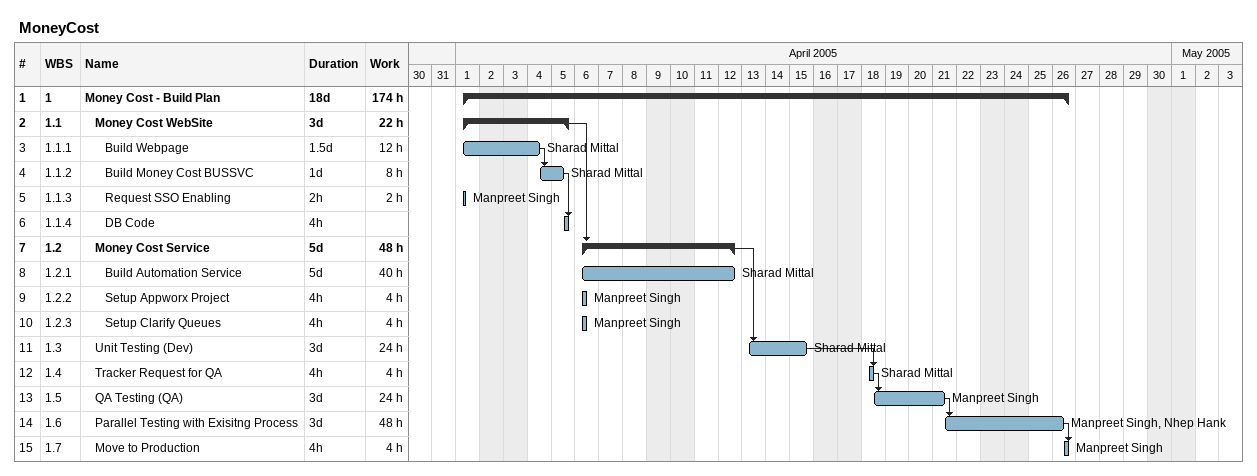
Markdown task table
MoneyCost

| ID | WBS | Task | Duration | Start | Finish | Predecessors | Resources | Work (h) |
|---|---|---|---|---|---|---|---|---|
| 1 | 1 | **Money Cost - Build Plan** | 18d | 2005-04-01 | 2005-04-26 |  |  | 174 |
| 2 | 1.1 | **Money Cost WebSite** | 3d | 2005-04-01 | 2005-04-05 |  |  | 22 |
| 3 | 1.1.1 | Build Webpage | 1.5d | 2005-04-01 | 2005-04-04 |  | Sharad Mittal | 12 |
| 4 | 1.1.2 | Build Money Cost BUSSVC | 1d | 2005-04-04 | 2005-04-05 | 3 | Sharad Mittal | 8 |
| 5 | 1.1.3 | Request SSO Enabling | 2h | 2005-04-01 | 2005-04-01 |  | Manpreet Singh | 2 |
| 6 | 1.1.4 | DB Code | 4h | 2005-04-05 | 2005-04-05 | 4 |  |  |
| 7 | 1.2 | **Money Cost Service** | 5d | 2005-04-06 | 2005-04-12 | 2 |  | 48 |
| 8 | 1.2.1 | Build Automation Service | 5d | 2005-04-06 | 2005-04-12 |  | Sharad Mittal | 40 |
| 9 | 1.2.2 | Setup Appworx Project | 4h | 2005-04-06 | 2005-04-06 |  | Manpreet Singh | 4 |
| 10 | 1.2.3 | Setup Clarify Queues | 4h | 2005-04-06 | 2005-04-06 |  | Manpreet Singh | 4 |
| 11 | 1.3 | Unit Testing (Dev) | 3d | 2005-04-13 | 2005-04-15 | 7 | Sharad Mittal | 24 |
| 12 | 1.4 | Tracker Request for QA | 4h | 2005-04-18 | 2005-04-18 | 11 | Sharad Mittal | 4 |
| 13 | 1.5 | QA Testing (QA) | 3d | 2005-04-18 | 2005-04-21 | 12 | Manpreet Singh | 24 |
| 14 | 1.6 | Parallel Testing with Exisitng Process | 3d | 2005-04-21 | 2005-04-26 | 13 | Manpreet Singh, Nhep Hank | 48 |
| 15 | 1.7 | Move to Production | 4h | 2005-04-26 | 2005-04-26 | 14 | Manpreet Singh | 4 |
